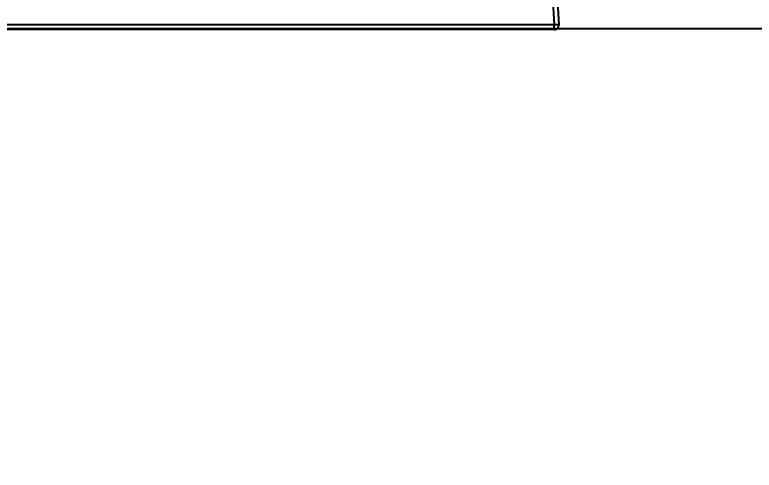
# Model space of a CAD drawing. Extents: x 2340 to 8415, y -46 to 2482.
# Drawn here: x 5991.9 to 6153.7, y 584.8 to 684.4 of the extents above; entities that cross this region are included whole.
import ezdxf

# ---------------------------------------------------------------- set-up
doc = ezdxf.new("R2010")
doc.units = 0
doc.header["$LTSCALE"] = 20
doc.header["$MEASUREMENT"] = 0
doc.layers.get('0').update_dxf_attribs({"linetype": 'CONTINUOUS'})
doc.layers.get('DEFPOINTS').update_dxf_attribs({"linetype": 'CONTINUOUS'})
doc.layers.add('00_COMPONENTS', color=7, linetype='CONTINUOUS')
doc.styles.get("Standard").update_dxf_attribs({"font": 'NanumGothic.ttf'})
doc.dimstyles.get("Standard").update_dxf_attribs({"dimtxt": 2.7, "dimasz": 2.5, "dimexe": 1.5, "dimexo": 1.5, "dimgap": 1.5, "dimtad": 1, "dimdec": 0, "dimlfac": 10, "dimzin": 0, "dimdsep": 46, "dimtxsty": 'Standard', "dimcen": 0, "dimclrt": 2, "dimadec": 0, "dimazin": 0, "dimtfac": 1, "dimtdec": 0, "dimtmove": 0, "dimatfit": 3, "dimfxl": 0, "dimtolj": 1, "dimtzin": 0, "dimarcsym": 0})

# ---------------------------------------------------------------- blocks, each defined once
blk = doc.blocks.new('*D20')
at = {"color": 3, "lineweight": -2}
for p, q in [((6476.94, 698.18), (6476.94, 48.41)), ((5779.39, 299.69), (5779.39, 48.41)), ((5799.39, 53.41), (6456.94, 53.41))]:
    blk.add_line(p, q, dxfattribs=at)
at = {"color": 3}
for points in [[(5799.39, 56.74), (5799.39, 50.08), (5779.39, 53.41)], [(6456.94, 56.74), (6456.94, 50.08), (6476.94, 53.41)]]:
    blk.add_solid(points, dxfattribs=at)
at = {"layer": 'DEFPOINTS', "color": 0}
for p in [(6476.94, 699.68), (5779.39, 301.19), (6476.94, 53.41)]:
    blk.add_point(p, dxfattribs=at)
at = {"color": 2, "insert": (6128.16, 77.47), "char_height": 26, "attachment_point": 5}
blk.add_mtext('\\A1;700', dxfattribs=at)
blk = doc.blocks.new('A$C7b8c0583')
at = {"layer": '00_COMPONENTS', "color": 9, "linetype": 'Continuous'}
for p, q in [((309.56, 16.01), (310.51, 1.08)), ((310.51, 1.08), (155.07, 1.07))]:
    blk.add_line(p, q, dxfattribs=at)
at = {"layer": '00_COMPONENTS', "color": 7, "linetype": 'Continuous'}
for p, q in [((310.56, 16.04), (311.51, 1.1)), ((310.56, 16.04), (311.51, 1.1)), ((308.57, 0.04), (155.13, 0.04)), ((310.51, 0.04), (308.57, 0.04))]:
    blk.add_line(p, q, dxfattribs=at)
for start, end in [(270.0004, 3.6353), (270, 3.6364)]:
    blk.add_arc((310.51, 1.04), 1, start, end, dxfattribs=at)
at = {"layer": '00_COMPONENTS', "color": 9, "linetype": 'Continuous'}
for points, knots in [([(310.51, 0.04), (310.5, 0.04), (310.5, 0.08), (310.51, 0.13), (310.51, 0.23), (310.51, 0.41), (310.51, 0.7), (310.52, 0.95), (310.51, 1.08)], [0, 0, 0, 0, 0.021208, 0.078654, 0.17152, 0.29638, 0.621584, 1, 1, 1, 1]), ([(311.51, 1.1), (311.51, 1.11), (311.47, 1.11), (311.42, 1.12), (311.32, 1.11), (311.2, 1.11), (311.05, 1.11), (310.82, 1.1), (310.63, 1.09), (310.51, 1.08)], [0, 0, 0, 0, 0.020776, 0.077978, 0.170204, 0.294361, 0.4456, 0.61872, 1, 1, 1, 1])]:
    blk.add_open_spline(points, degree=3, knots=knots, dxfattribs=at)
blk = doc.blocks.new('*D27')
at = {"color": 3, "lineweight": -2}
for p, q in [((6015.86, 1256.01), (5595.34, 1256.01)), ((5600.34, 1236.01), (5600.34, 321.19)), ((5764.16, 301.19), (5595.34, 301.19))]:
    blk.add_line(p, q, dxfattribs=at)
at = {"color": 3}
for points in [[(5597.01, 1236.01), (5603.67, 1236.01), (5600.34, 1256.01)], [(5597.01, 321.19), (5603.67, 321.19), (5600.34, 301.19)]]:
    blk.add_solid(points, dxfattribs=at)
at = {"layer": 'DEFPOINTS', "color": 0}
for p in [(6017.36, 1256.01), (5600.34, 301.19), (5765.66, 301.19)]:
    blk.add_point(p, dxfattribs=at)
at = {"color": 2, "insert": (5572.65, 778.6), "char_height": 26, "attachment_point": 5, "rotation": 90}
blk.add_mtext('\\A1;{\\H1.25x;955}', dxfattribs=at)

msp = doc.modelspace()

# ---------------------------------------------------------------- linework, layer by layer
at = {"color": 7}
msp.add_line((5804.56, 681.44), (6467.94, 681.44), dxfattribs=at)

# ---------------------------------------------------------------- block references
msp.add_blockref('A$C7b8c0583', (5799.45, 681.15))

# ---------------------------------------------------------------- dimensions: what is measured, and where the dimension line sits
dim = msp.add_linear_dim(base=(5600.34, 301.19), p1=(6017.36, 1256.01), p2=(5765.66, 301.19), angle=90, text='{\\H1.25x;955}', dimstyle='Standard', override={"dimtxt": 26, "dimasz": 20, "dimexe": 5, "dimgap": 10, "dimlfac": 1, "dimzin": 12, "dimclrd": 3, "dimclre": 3, "dimazin": 2, "dimarcsym": 1})
dim.commit()
dim.dimension.update_dxf_attribs({"geometry": '*D27', "text_midpoint": (5572.65, 778.6)})
dim = msp.add_linear_dim(base=(6476.94, 53.41), p1=(5779.39, 301.19), p2=(6476.94, 699.68), text='700', dimstyle='Standard', override={"dimtxt": 26, "dimasz": 20, "dimexe": 5, "dimgap": 10, "dimlfac": 1, "dimzin": 12, "dimclrd": 3, "dimclre": 3, "dimazin": 2, "dimarcsym": 1})
dim.commit()
dim.dimension.update_dxf_attribs({"geometry": '*D20', "text_midpoint": (6128.16, 53.41), "dimtype": 160})

doc.saveas('drawing.dxf')
